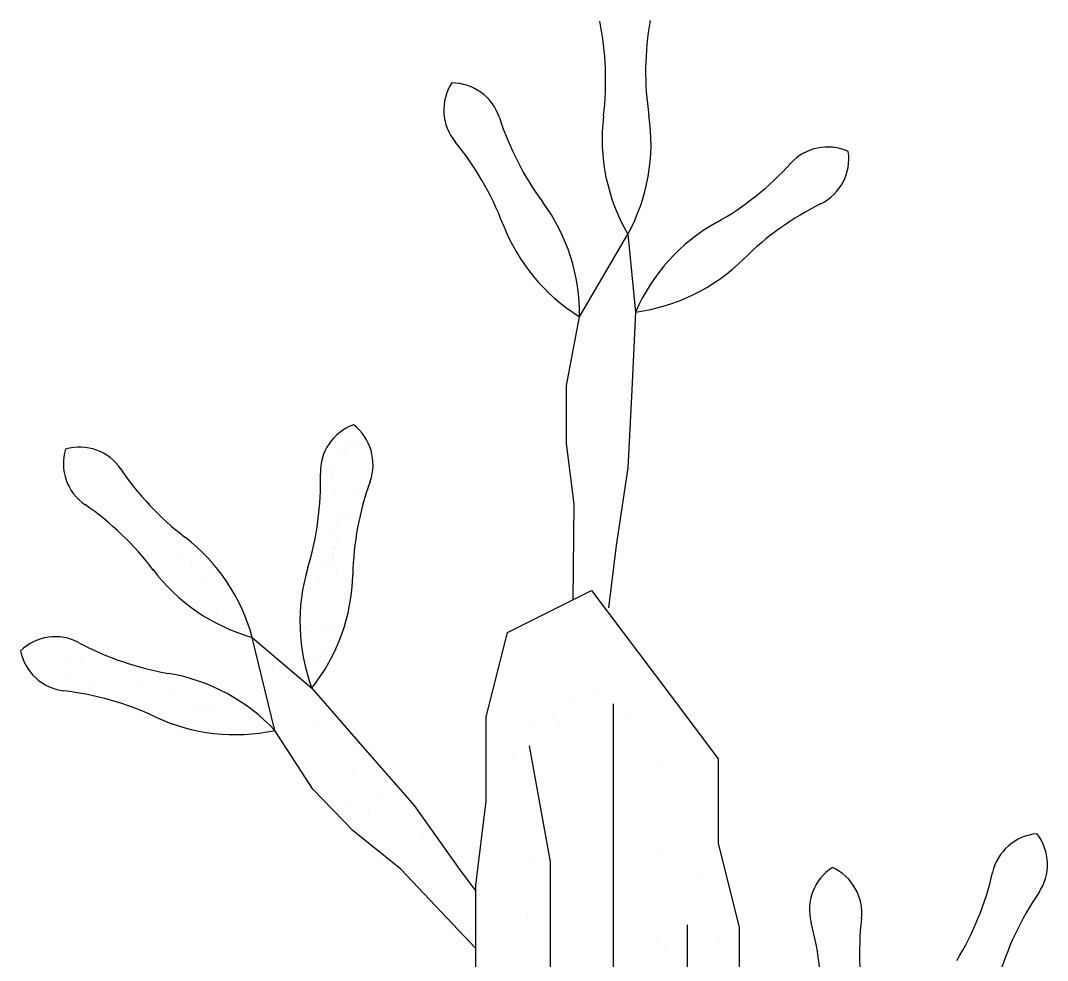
# Model space of a CAD drawing. Header units: millimetres. Extents: x 217.2 to 255.1, y 166.7 to 190.9.
# Drawn here: x 243.291 to 244.932, y 189.404 to 190.905 of the extents above; entities that cross this region are included whole.
import ezdxf

# ---------------------------------------------------------------- set-up
doc = ezdxf.new("R2010")
doc.units = ezdxf.units.MM
doc.layers.add('trees', color=104, linetype='Continuous')

msp = doc.modelspace()

# ---------------------------------------------------------------- linework, layer by layer
at = {"layer": 'trees', "color": 99, "true_color": 0x1a511e}
for p, q in [((244.1842, 190.4319), (244.2613, 190.564)), ((244.2613, 190.564), (244.2738, 190.4396)), ((244.2738, 190.4396), (244.2675, 190.3153)), ((244.1631, 190.2296), (244.1631, 190.3223)), ((244.1757, 190.1326), (244.1631, 190.2296)), ((244.2613, 190.1909), (244.2426, 190.0665)), ((244.2426, 190.0665), (244.2302, 189.967)), ((244.0351, 189.7932), (244.0688, 189.9278)), ((243.661, 189.9199), (243.7563, 189.839)), ((243.6971, 189.7713), (243.661, 189.9199)), ((244.3045, 189.8605), (244.4055, 189.7259)), ((243.7563, 189.839), (243.8381, 189.7451)), ((244.0351, 189.6586), (244.0351, 189.7932)), ((243.758, 189.6777), (243.6971, 189.7713)), ((243.8381, 189.7451), (243.9199, 189.6512)), ((244.1034, 189.7466), (244.137, 189.5615)), ((244.4055, 189.7259), (244.4055, 189.5913)), ((243.8223, 189.6109), (243.758, 189.6777)), ((243.9199, 189.6512), (243.9928, 189.5487)), ((244.0183, 189.524), (244.0351, 189.6586)), ((244.2381, 189.6288), (244.2381, 189.3933)), ((243.8987, 189.5499), (243.8223, 189.6109)), ((244.4055, 189.5913), (244.4392, 189.4566)), ((244.0183, 189.4233), (243.8987, 189.5499)), ((243.9928, 189.5487), (244.0183, 189.5147)), ((244.3559, 189.4606), (244.3559, 189.2418)), ((244.4392, 189.4566), (244.4392, 189.1874))]:
    msp.add_line(p, q, dxfattribs=at)
at = {"layer": 'trees', "color": 97, "true_color": 0x25742c}
for p, q in [((244.1631, 190.3223), (244.1842, 190.4319)), ((244.2675, 190.3153), (244.2613, 190.1909)), ((244.1742, 189.9795), (244.1757, 190.1326)), ((244.0688, 189.9278), (244.2035, 189.9951)), ((244.2035, 189.9951), (244.3045, 189.8605)), ((244.137, 189.5615), (244.137, 189.3933))]:
    msp.add_line(p, q, dxfattribs=at)
at = {"layer": 'trees', "color": 253}
for p, q in [((243.8194, 190.2337), (243.8194, 190.2337)), ((243.8215, 190.2236), (243.8215, 190.2236)), ((243.7992, 190.2115), (243.7992, 190.2115)), ((243.8093, 190.2135), (243.8093, 190.2135)), ((243.7891, 190.1954), (243.7891, 190.1954)), ((243.8174, 190.1933), (243.8174, 190.1933)), ((243.7891, 190.1812), (243.7891, 190.1812)), ((243.7891, 190.1731), (243.7891, 190.1731)), ((243.7932, 190.157), (243.7932, 190.157)), ((243.8215, 190.1489), (243.8215, 190.1489)), ((243.7972, 190.1348), (243.7972, 190.1348)), ((243.7992, 190.1126), (243.7992, 190.1126)), ((243.8114, 190.1126), (243.8114, 190.1126)), ((243.7952, 190.0984), (243.7952, 190.0984)), ((243.7992, 190.0964), (243.7992, 190.0964)), ((243.7871, 190.0823), (243.7871, 190.0823)), ((243.7952, 190.0782), (243.7952, 190.0782)), ((243.7972, 190.0863), (243.7972, 190.0863)), ((243.7891, 190.0641), (243.7891, 190.0641)), ((243.7911, 190.0601), (243.7911, 190.0601)), ((243.7932, 190.0641), (243.7932, 190.0641)), ((243.7972, 190.0601), (243.7972, 190.0601)), ((243.5487, 190.0439), (243.5487, 190.0439)), ((243.7851, 190.056), (243.7851, 190.056)), ((243.7891, 190.052), (243.7891, 190.052)), ((243.7891, 190.0439), (243.7891, 190.0439)), ((243.5648, 190.0358), (243.5648, 190.0358)), ((243.773, 190.0358), (243.773, 190.0358)), ((243.7891, 190.0318), (243.7891, 190.0318)), ((243.7689, 190.0136), (243.7689, 190.0136)), ((243.7871, 190.0116), (243.7871, 190.0116)), ((243.7952, 190.0237), (243.7952, 190.0237)), ((243.585, 190.0055), (243.585, 190.0055)), ((243.7972, 189.9975), (243.7972, 189.9975)), ((243.6032, 189.9611), (243.6032, 189.9611)), ((243.7467, 189.9631), (243.7467, 189.9631)), ((243.777, 189.9651), (243.777, 189.9651)), ((243.779, 189.947), (243.779, 189.947)), ((243.7447, 189.9349), (243.7447, 189.9349)), ((243.7548, 189.9409), (243.7548, 189.9409)), ((243.781, 189.9389), (243.781, 189.9389)), ((243.7911, 189.9288), (243.7911, 189.9288)), ((243.3729, 189.8783), (243.3729, 189.8783)), ((243.387, 189.8864), (243.387, 189.8864)), ((243.7548, 189.8924), (243.7548, 189.8924)), ((243.7649, 189.8803), (243.7649, 189.8803)), ((243.777, 189.8904), (243.777, 189.8904)), ((243.3688, 189.8621), (243.3688, 189.8621)), ((243.6942, 189.8702), (243.6942, 189.8702)), ((243.4072, 189.846), (243.4072, 189.846)), ((243.7184, 189.8561), (243.7184, 189.8561)), ((243.4153, 189.8298), (243.4153, 189.8298)), ((243.484, 189.842), (243.484, 189.842)), ((243.5325, 189.8298), (243.5325, 189.8298)), ((244.2155, 189.8278), (244.2155, 189.8278)), ((243.4497, 189.8177), (243.4497, 189.8177)), ((243.7164, 189.8177), (243.7164, 189.8177)), ((243.7386, 189.8197), (243.7386, 189.8197)), ((244.169, 189.8137), (244.169, 189.8137)), ((243.577, 189.8036), (243.577, 189.8036)), ((243.581, 189.8016), (243.581, 189.8016)), ((243.5911, 189.8016), (243.5911, 189.8016)), ((243.9947, 189.8079), (243.9947, 189.8079)), ((244.1407, 189.7975), (244.1407, 189.7975)), ((244.264, 189.7995), (244.264, 189.7995)), ((243.5972, 189.7814), (243.5972, 189.7814)), ((243.7204, 189.7814), (243.7204, 189.7814)), ((243.7608, 189.7854), (243.7608, 189.7854)), ((244.1059, 189.7873), (244.1059, 189.7873)), ((244.1508, 189.7854), (244.1508, 189.7854)), ((244.1508, 189.7794), (244.1508, 189.7794)), ((243.773, 189.741), (243.773, 189.741)), ((244.1185, 189.741), (244.1185, 189.741)), ((244.0781, 189.7248), (244.0781, 189.7248)), ((244.3064, 189.7127), (244.3064, 189.7127)), ((243.8235, 189.6986), (243.8235, 189.6986)), ((243.8679, 189.6723), (243.8679, 189.6723)), ((244.1182, 189.6639), (244.1182, 189.6639)), ((243.8114, 189.6541), (243.8114, 189.6541)), ((243.8942, 189.6501), (243.8942, 189.6501)), ((243.8477, 189.642), (243.8477, 189.642)), ((243.8679, 189.638), (243.8679, 189.638)), ((244.3546, 189.6382), (244.3546, 189.6382)), ((243.9184, 189.6299), (243.9184, 189.6299)), ((243.9346, 189.6057), (243.9346, 189.6057)), ((244.1141, 189.5692), (244.1141, 189.5692)), ((244.3185, 189.5713), (244.3185, 189.5713)), ((244.3706, 189.5421), (244.3706, 189.5421)), ((244.1017, 189.4746), (244.1017, 189.4746)), ((244.3065, 189.4341), (244.3065, 189.4341)), ((244.4066, 189.4421), (244.4066, 189.4421)), ((244.3205, 189.4219), (244.3205, 189.4219))]:
    msp.add_line(p, q, dxfattribs=at)
at = {"layer": 'trees', "color": 97, "true_color": 0x279b30}
for p, q in [((244.2381, 189.8139), (244.2381, 189.6288)), ((244.0183, 188.5817), (244.0183, 189.524))]:
    msp.add_line(p, q, dxfattribs=at)
for centre, radius, start, end in [((243.7508, 190.8097), 0.4751, 353.0979, 11.4643), ((244.7649, 190.8235), 0.4751, 170.1009, 188.4672), ((244.0473, 190.7623), 0.0801, 147.3278, 219.3456), ((243.9799, 190.7254), 0.0801, 17.9822, 90), ((244.508, 190.8968), 0.4751, 197.9822, 216.3485), ((244.5228, 190.7162), 0.3026, 173.0979, 210.2047), ((243.9958, 190.709), 0.3026, 331.3604, 8.4672), ((243.618, 190.4103), 0.4751, 20.9793, 39.3456), ((244.5807, 190.6231), 0.0801, 65.6993, 137.7171), ((244.5344, 190.6844), 0.0801, 296.3536, 8.3715), ((244.17, 190.9966), 0.4751, 299.3507, 317.7171), ((244.7809, 190.187), 0.4751, 116.3536, 134.72), ((243.85, 190.1841), 0.0801, 109.6383, 181.6562), ((243.7741, 190.1961), 0.0801, 340.2927, 52.3105), ((243.3849, 190.1438), 0.0801, 34.0399, 106.0577), ((243.4394, 190.1978), 0.0801, 163.3856, 235.4034), ((243.8436, 190.4562), 0.4751, 214.0399, 232.4063), ((243.2951, 190.168), 0.4751, 343.2898, 1.6562), ((244.2967, 190.0089), 0.4751, 160.2927, 178.6591), ((243.1242, 189.7409), 0.4751, 37.037, 55.4034), ((243.3692, 189.8401), 0.3026, 15.2995, 52.4063), ((243.7437, 190.211), 0.3026, 217.037, 254.1438), ((243.3464, 189.8409), 0.0801, 61.9212, 133.9391), ((243.6077, 190.3307), 0.4751, 241.9212, 260.2876), ((243.3694, 189.9142), 0.0801, 191.2669, 263.2847), ((243.4765, 189.5642), 0.3026, 43.1808, 80.2876), ((243.3044, 189.3629), 0.4751, 64.9183, 83.2847), ((245.3103, 189.2442), 0.4751, 145.6715, 164.0378)]:
    msp.add_arc(centre, radius, start, end, dxfattribs=at)
at = {"layer": 'trees', "color": 99, "true_color": 0x1a511e}
for centre, radius, start, end in [((243.8816, 190.4359), 0.3026, 359.2418, 36.3485), ((244.5511, 190.3188), 0.3026, 119.3507, 156.4575), ((244.3441, 190.6888), 0.3026, 200.9793, 238.0861), ((244.2337, 190.7395), 0.3026, 277.6132, 314.72), ((244.0399, 189.9444), 0.3026, 163.2898, 200.3966), ((243.5193, 190.0271), 0.3026, 321.5523, 358.6591), ((243.6341, 190.0672), 0.3026, 244.9183, 282.0251), ((244.9222, 189.5265), 0.0801, 95.0171, 167.0349), ((244.8519, 189.5573), 0.0801, 325.6715, 37.6893), ((244.6317, 189.4852), 0.0801, 122.8984, 194.9162), ((244.5551, 189.4796), 0.0801, 353.5528, 65.5706), ((244.3813, 189.651), 0.4751, 328.6685, 347.0349), ((245.1067, 189.4172), 0.4751, 173.5528, 191.9191)]:
    msp.add_arc(centre, radius, start, end, dxfattribs=at)
at = {"layer": 'trees', "color": 97, "true_color": 0x25742c}
msp.add_arc((244.0952, 189.3423), 0.4751, 356.5499, 14.9162, dxfattribs=at)

doc.saveas('drawing.dxf')
